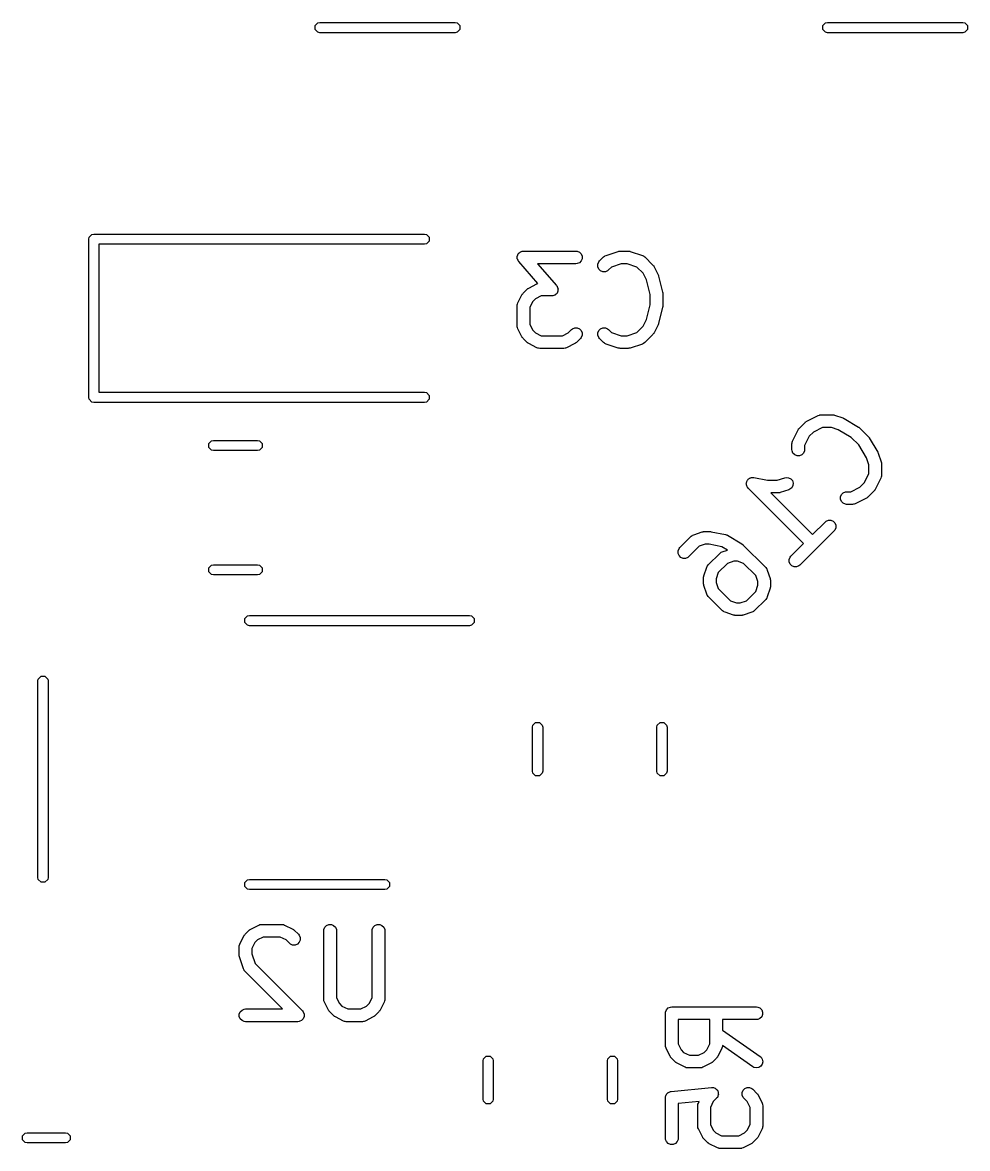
# Model space of a CAD drawing. Header units: inches. Extents: x 0.27 to 2.89, y 0.32 to 2.19.
# Drawn here: x 1.194 to 1.634, y 1.099 to 1.623 of the extents above; entities that cross this region are included whole.
import ezdxf

# ---------------------------------------------------------------- set-up
doc = ezdxf.new("R2010")
doc.units = ezdxf.units.IN
doc.header["$MEASUREMENT"] = 0
doc.layers.add('BLACK', color=250, linetype='CONTINUOUS')

msp = doc.modelspace()

# ---------------------------------------------------------------- linework, layer by layer
at = {"layer": 'BLACK', "linetype": 'CONTINUOUS'}
for p, q in [((1.3301, 1.62163), (1.33138, 1.62291)), ((1.3301, 1.61982), (1.3301, 1.62163)), ((1.33138, 1.61854), (1.3301, 1.61982)), ((1.33138, 1.62291), (1.33228, 1.62309)), ((1.33228, 1.62309), (1.39528, 1.62309)), ((1.39528, 1.62309), (1.39618, 1.62291)), ((1.39618, 1.62291), (1.39746, 1.62163)), ((1.39746, 1.61982), (1.39618, 1.61854)), ((1.39746, 1.62163), (1.39746, 1.61982)), ((1.56632, 1.62163), (1.5676, 1.62291)), ((1.56632, 1.61982), (1.56632, 1.62163)), ((1.5676, 1.61854), (1.56632, 1.61982)), ((1.5676, 1.62291), (1.5685, 1.62309)), ((1.5685, 1.62309), (1.6315, 1.62309)), ((1.6315, 1.62309), (1.6324, 1.62291)), ((1.6324, 1.62291), (1.63368, 1.62163)), ((1.63368, 1.61982), (1.6324, 1.61854)), ((1.63368, 1.62163), (1.63368, 1.61982)), ((1.33228, 1.61836), (1.33138, 1.61854)), ((1.39528, 1.61836), (1.33228, 1.61836)), ((1.39618, 1.61854), (1.39528, 1.61836)), ((1.5685, 1.61836), (1.5676, 1.61854)), ((1.6315, 1.61836), (1.5685, 1.61836)), ((1.6324, 1.61854), (1.6315, 1.61836)), ((1.22469, 1.52224), (1.22487, 1.52314)), ((1.22469, 1.44861), (1.22469, 1.52224)), ((1.22487, 1.52314), (1.22615, 1.52442)), ((1.22615, 1.52442), (1.22706, 1.5246)), ((1.22706, 1.5246), (1.38099, 1.5246)), ((1.38099, 1.5246), (1.3819, 1.52442)), ((1.3819, 1.52005), (1.38099, 1.51987)), ((1.3819, 1.52442), (1.38317, 1.52314)), ((1.38317, 1.52133), (1.3819, 1.52005)), ((1.38317, 1.52314), (1.38317, 1.52133)), ((1.38099, 1.51987), (1.22942, 1.51987)), ((1.22942, 1.51987), (1.22942, 1.45098)), ((1.42422, 1.51451), (1.42443, 1.51494)), ((1.42443, 1.51494), (1.42461, 1.51538)), ((1.42461, 1.51538), (1.42468, 1.51545)), ((1.42468, 1.51545), (1.42473, 1.51554)), ((1.42473, 1.51554), (1.42509, 1.51586)), ((1.42509, 1.51586), (1.42543, 1.51619)), ((1.42543, 1.51619), (1.42552, 1.51623)), ((1.42552, 1.51623), (1.42559, 1.5163)), ((1.42559, 1.5163), (1.42605, 1.51645)), ((1.42605, 1.51645), (1.42649, 1.51664)), ((1.42649, 1.51664), (1.42663, 1.51665)), ((1.42663, 1.51665), (1.42668, 1.51667)), ((1.42668, 1.51667), (1.42676, 1.51666)), ((1.42676, 1.51666), (1.42707, 1.51669)), ((1.42707, 1.51669), (1.45144, 1.51669)), ((1.45144, 1.51669), (1.45201, 1.51664)), ((1.45201, 1.51664), (1.45308, 1.51619)), ((1.45308, 1.51619), (1.45389, 1.51538)), ((1.45389, 1.51538), (1.45433, 1.51432)), ((1.4655, 1.51467), (1.47113, 1.51654)), ((1.47113, 1.51654), (1.47141, 1.51661)), ((1.47141, 1.51661), (1.47148, 1.51664)), ((1.47148, 1.51664), (1.47159, 1.51665)), ((1.47159, 1.51665), (1.47169, 1.51667)), ((1.47169, 1.51667), (1.47177, 1.51666)), ((1.47177, 1.51666), (1.47206, 1.51669)), ((1.47206, 1.51669), (1.47581, 1.51669)), ((1.47581, 1.51669), (1.4761, 1.51666)), ((1.4761, 1.51666), (1.47618, 1.51667)), ((1.47618, 1.51667), (1.47628, 1.51665)), ((1.47628, 1.51665), (1.47639, 1.51664)), ((1.47639, 1.51664), (1.47646, 1.51661)), ((1.47646, 1.51661), (1.47674, 1.51654)), ((1.47674, 1.51654), (1.48237, 1.51467)), ((1.42414, 1.51336), (1.42417, 1.51384)), ((1.42417, 1.51326), (1.42414, 1.51336)), ((1.42417, 1.51432), (1.42421, 1.51441)), ((1.42417, 1.51384), (1.42417, 1.51432)), ((1.42417, 1.51316), (1.42417, 1.51326)), ((1.42435, 1.51272), (1.42417, 1.51316)), ((1.42421, 1.51441), (1.42422, 1.51451)), ((1.42451, 1.51227), (1.42435, 1.51272)), ((1.42459, 1.51215), (1.42451, 1.51227)), ((1.42461, 1.5121), (1.42459, 1.51215)), ((1.42467, 1.51204), (1.42461, 1.5121)), ((1.42484, 1.51179), (1.42467, 1.51204)), ((1.43378, 1.50159), (1.42484, 1.51179)), ((1.45144, 1.51079), (1.43357, 1.51079)), ((1.43357, 1.51079), (1.44241, 1.50069)), ((1.45201, 1.51084), (1.45144, 1.51079)), ((1.45308, 1.51128), (1.45201, 1.51084)), ((1.45389, 1.5121), (1.45308, 1.51128)), ((1.45433, 1.51316), (1.45389, 1.5121)), ((1.45433, 1.51432), (1.45433, 1.51316)), ((1.46167, 1.51057), (1.46211, 1.51163)), ((1.46167, 1.50941), (1.46167, 1.51057)), ((1.46211, 1.51163), (1.46247, 1.51208)), ((1.46247, 1.51208), (1.46435, 1.51395)), ((1.46435, 1.51395), (1.4648, 1.51432)), ((1.4648, 1.51432), (1.46489, 1.51436)), ((1.46489, 1.51436), (1.46497, 1.51443)), ((1.46497, 1.51443), (1.4655, 1.51467)), ((1.47254, 1.51079), (1.46803, 1.50928)), ((1.47533, 1.51079), (1.47254, 1.51079)), ((1.47984, 1.50928), (1.47533, 1.51079)), ((1.48237, 1.51467), (1.4829, 1.51443)), ((1.4829, 1.51443), (1.48298, 1.51436)), ((1.48298, 1.51436), (1.48307, 1.51432)), ((1.48307, 1.51432), (1.48352, 1.51395)), ((1.48352, 1.51395), (1.48727, 1.5102)), ((1.48727, 1.5102), (1.48746, 1.50998)), ((1.48746, 1.50998), (1.48752, 1.50993)), ((1.48752, 1.50993), (1.48757, 1.50984)), ((1.48757, 1.50984), (1.48764, 1.50976)), ((1.48764, 1.50976), (1.48767, 1.50968)), ((1.48767, 1.50968), (1.48783, 1.50944)), ((1.46211, 1.50835), (1.46167, 1.50941)), ((1.46292, 1.50753), (1.46211, 1.50835)), ((1.46399, 1.50709), (1.46292, 1.50753)), ((1.46514, 1.50709), (1.46399, 1.50709)), ((1.4662, 1.50753), (1.46514, 1.50709)), ((1.46665, 1.5079), (1.4662, 1.50753)), ((1.46803, 1.50928), (1.46665, 1.5079)), ((1.48276, 1.50637), (1.47984, 1.50928)), ((1.48427, 1.50334), (1.48276, 1.50637)), ((1.48783, 1.50944), (1.4897, 1.50569)), ((1.4897, 1.50569), (1.48972, 1.50564)), ((1.48972, 1.50564), (1.48973, 1.50563)), ((1.48973, 1.50563), (1.48981, 1.50539)), ((1.48981, 1.50539), (1.48991, 1.50515)), ((1.48991, 1.50515), (1.48991, 1.50512)), ((1.48991, 1.50512), (1.48992, 1.50508)), ((1.48992, 1.50508), (1.4918, 1.49758)), ((1.42873, 1.49895), (1.42895, 1.49914)), ((1.42895, 1.49914), (1.42901, 1.4992)), ((1.42901, 1.4992), (1.42909, 1.49926)), ((1.42909, 1.49926), (1.42918, 1.49932)), ((1.42918, 1.49932), (1.42925, 1.49935)), ((1.42925, 1.49935), (1.4295, 1.49951)), ((1.4295, 1.49951), (1.43324, 1.50138)), ((1.43324, 1.50138), (1.43378, 1.50159)), ((1.44241, 1.50069), (1.44259, 1.50044)), ((1.44259, 1.50044), (1.44264, 1.50038)), ((1.44264, 1.50038), (1.44267, 1.50033)), ((1.44267, 1.50033), (1.44275, 1.50021)), ((1.44275, 1.50021), (1.4429, 1.49976)), ((1.4429, 1.49976), (1.44309, 1.49932)), ((1.44309, 1.49932), (1.44309, 1.49922)), ((1.44309, 1.49922), (1.44312, 1.49912)), ((1.44312, 1.49912), (1.44309, 1.49864)), ((1.48598, 1.4965), (1.48427, 1.50334)), ((1.42443, 1.49256), (1.4263, 1.49631)), ((1.4263, 1.49631), (1.42646, 1.49656)), ((1.42646, 1.49656), (1.42649, 1.49663)), ((1.42649, 1.49663), (1.42655, 1.49671)), ((1.42655, 1.49671), (1.42661, 1.4968)), ((1.42661, 1.4968), (1.42667, 1.49685)), ((1.42667, 1.49685), (1.42685, 1.49708)), ((1.42685, 1.49708), (1.42873, 1.49895)), ((1.43256, 1.49444), (1.43137, 1.49324)), ((1.43526, 1.49579), (1.43256, 1.49444)), ((1.44019, 1.49579), (1.43526, 1.49579)), ((1.44049, 1.49582), (1.44019, 1.49579)), ((1.44057, 1.49581), (1.44049, 1.49582)), ((1.44063, 1.49583), (1.44057, 1.49581)), ((1.44077, 1.49585), (1.44063, 1.49583)), ((1.44121, 1.49603), (1.44077, 1.49585)), ((1.44166, 1.49618), (1.44121, 1.49603)), ((1.44174, 1.49625), (1.44166, 1.49618)), ((1.44183, 1.49629), (1.44174, 1.49625)), ((1.44217, 1.49663), (1.44183, 1.49629)), ((1.44253, 1.49694), (1.44217, 1.49663)), ((1.44257, 1.49703), (1.44253, 1.49694)), ((1.44264, 1.4971), (1.44257, 1.49703)), ((1.44283, 1.49754), (1.44264, 1.4971)), ((1.44304, 1.49797), (1.44283, 1.49754)), ((1.44305, 1.49807), (1.44304, 1.49797)), ((1.44309, 1.49817), (1.44305, 1.49807)), ((1.44309, 1.49864), (1.44309, 1.49817)), ((1.48598, 1.49161), (1.48598, 1.4965)), ((1.4918, 1.49758), (1.49181, 1.49748)), ((1.49181, 1.49748), (1.49183, 1.49744)), ((1.49183, 1.49744), (1.49185, 1.49723)), ((1.49185, 1.49723), (1.49188, 1.49701)), ((1.49188, 1.49701), (1.49188, 1.49697)), ((1.49188, 1.49697), (1.49189, 1.49687)), ((1.49189, 1.49687), (1.49189, 1.49124)), ((1.42411, 1.49124), (1.42417, 1.49182)), ((1.42411, 1.48187), (1.42411, 1.49124)), ((1.42417, 1.49182), (1.42421, 1.49192)), ((1.42421, 1.49192), (1.42422, 1.49202)), ((1.42422, 1.49202), (1.42443, 1.49256)), ((1.43137, 1.49324), (1.43002, 1.49055)), ((1.43002, 1.49055), (1.43002, 1.48257)), ((1.48427, 1.48477), (1.48598, 1.49161)), ((1.4918, 1.49053), (1.48992, 1.48303)), ((1.49181, 1.49063), (1.4918, 1.49053)), ((1.49183, 1.49067), (1.49181, 1.49063)), ((1.49185, 1.49088), (1.49183, 1.49067)), ((1.49188, 1.4911), (1.49185, 1.49088)), ((1.49189, 1.49124), (1.49188, 1.49114)), ((1.49188, 1.49114), (1.49188, 1.4911)), ((1.48276, 1.48174), (1.48427, 1.48477)), ((1.42417, 1.48129), (1.42411, 1.48187)), ((1.42421, 1.48119), (1.42417, 1.48129)), ((1.42422, 1.48109), (1.42421, 1.48119)), ((1.42443, 1.48055), (1.42422, 1.48109)), ((1.4263, 1.4768), (1.42443, 1.48055)), ((1.43002, 1.48257), (1.43137, 1.47987)), ((1.43137, 1.47987), (1.43256, 1.47867)), ((1.43256, 1.47867), (1.43526, 1.47732)), ((1.44512, 1.47732), (1.44781, 1.47867)), ((1.44781, 1.47867), (1.44935, 1.48021)), ((1.44935, 1.48021), (1.4498, 1.48057)), ((1.4498, 1.48057), (1.45086, 1.48101)), ((1.45086, 1.48101), (1.45201, 1.48101)), ((1.45201, 1.48101), (1.45308, 1.48057)), ((1.45308, 1.48057), (1.45389, 1.47976)), ((1.45389, 1.47976), (1.45433, 1.47869)), ((1.45433, 1.47869), (1.45433, 1.47754)), ((1.46167, 1.47869), (1.46211, 1.47976)), ((1.46167, 1.47754), (1.46167, 1.47869)), ((1.46211, 1.47976), (1.46292, 1.48057)), ((1.46292, 1.48057), (1.46399, 1.48101)), ((1.46399, 1.48101), (1.46514, 1.48101)), ((1.46514, 1.48101), (1.4662, 1.48057)), ((1.4662, 1.48057), (1.46665, 1.48021)), ((1.46665, 1.48021), (1.46803, 1.47882)), ((1.46803, 1.47882), (1.47254, 1.47732)), ((1.47533, 1.47732), (1.47984, 1.47882)), ((1.47984, 1.47882), (1.48276, 1.48174)), ((1.48746, 1.47813), (1.48727, 1.47791)), ((1.48752, 1.47818), (1.48746, 1.47813)), ((1.48757, 1.47827), (1.48752, 1.47818)), ((1.48764, 1.47835), (1.48757, 1.47827)), ((1.48767, 1.47843), (1.48764, 1.47835)), ((1.48783, 1.47867), (1.48767, 1.47843)), ((1.4897, 1.48242), (1.48783, 1.47867)), ((1.48972, 1.48246), (1.4897, 1.48242)), ((1.48973, 1.48248), (1.48972, 1.48246)), ((1.48981, 1.48272), (1.48973, 1.48248)), ((1.48991, 1.48296), (1.48981, 1.48272)), ((1.48992, 1.48303), (1.48991, 1.48298)), ((1.48991, 1.48298), (1.48991, 1.48296)), ((1.42646, 1.47655), (1.4263, 1.4768)), ((1.42649, 1.47648), (1.42646, 1.47655)), ((1.42655, 1.4764), (1.42649, 1.47648)), ((1.42661, 1.47631), (1.42655, 1.4764)), ((1.42667, 1.47626), (1.42661, 1.47631)), ((1.42685, 1.47603), (1.42667, 1.47626)), ((1.42873, 1.47416), (1.42685, 1.47603)), ((1.42895, 1.47397), (1.42873, 1.47416)), ((1.42901, 1.47391), (1.42895, 1.47397)), ((1.42909, 1.47386), (1.42901, 1.47391)), ((1.42918, 1.47379), (1.42909, 1.47386)), ((1.42925, 1.47376), (1.42918, 1.47379)), ((1.4295, 1.4736), (1.42925, 1.47376)), ((1.43324, 1.47173), (1.4295, 1.4736)), ((1.43526, 1.47732), (1.44512, 1.47732)), ((1.45088, 1.4736), (1.44713, 1.47173)), ((1.45113, 1.47376), (1.45088, 1.4736)), ((1.4512, 1.47379), (1.45113, 1.47376)), ((1.45128, 1.47386), (1.4512, 1.47379)), ((1.45137, 1.47391), (1.45128, 1.47386)), ((1.45143, 1.47397), (1.45137, 1.47391)), ((1.45165, 1.47416), (1.45143, 1.47397)), ((1.45353, 1.47603), (1.45165, 1.47416)), ((1.45389, 1.47648), (1.45353, 1.47603)), ((1.45433, 1.47754), (1.45389, 1.47648)), ((1.46211, 1.47648), (1.46167, 1.47754)), ((1.46247, 1.47603), (1.46211, 1.47648)), ((1.46435, 1.47416), (1.46247, 1.47603)), ((1.4648, 1.47379), (1.46435, 1.47416)), ((1.46489, 1.47375), (1.4648, 1.47379)), ((1.46497, 1.47368), (1.46489, 1.47375)), ((1.4655, 1.47344), (1.46497, 1.47368)), ((1.47113, 1.47157), (1.4655, 1.47344)), ((1.47254, 1.47732), (1.47533, 1.47732)), ((1.48237, 1.47344), (1.47674, 1.47157)), ((1.4829, 1.47368), (1.48237, 1.47344)), ((1.48298, 1.47375), (1.4829, 1.47368)), ((1.48307, 1.47379), (1.48298, 1.47375)), ((1.48352, 1.47416), (1.48307, 1.47379)), ((1.48727, 1.47791), (1.48352, 1.47416)), ((1.43379, 1.47152), (1.43324, 1.47173)), ((1.43389, 1.47151), (1.43379, 1.47152)), ((1.43399, 1.47147), (1.43389, 1.47151)), ((1.43457, 1.47142), (1.43399, 1.47147)), ((1.44581, 1.47142), (1.43457, 1.47142)), ((1.44639, 1.47147), (1.44581, 1.47142)), ((1.44649, 1.47151), (1.44639, 1.47147)), ((1.44659, 1.47152), (1.44649, 1.47151)), ((1.44713, 1.47173), (1.44659, 1.47152)), ((1.47141, 1.4715), (1.47113, 1.47157)), ((1.47148, 1.47147), (1.47141, 1.4715)), ((1.47159, 1.47146), (1.47148, 1.47147)), ((1.47169, 1.47144), (1.47159, 1.47146)), ((1.47177, 1.47145), (1.47169, 1.47144)), ((1.47206, 1.47142), (1.47177, 1.47145)), ((1.47581, 1.47142), (1.47206, 1.47142)), ((1.4761, 1.47145), (1.47581, 1.47142)), ((1.47618, 1.47144), (1.4761, 1.47145)), ((1.47628, 1.47146), (1.47618, 1.47144)), ((1.47639, 1.47147), (1.47628, 1.47146)), ((1.47646, 1.4715), (1.47639, 1.47147)), ((1.47674, 1.47157), (1.47646, 1.4715)), ((1.22487, 1.44771), (1.22469, 1.44861)), ((1.22615, 1.44643), (1.22487, 1.44771)), ((1.22942, 1.45098), (1.38099, 1.45098)), ((1.38099, 1.45098), (1.3819, 1.4508)), ((1.3819, 1.4508), (1.38317, 1.44952)), ((1.38317, 1.44771), (1.3819, 1.44643)), ((1.38317, 1.44952), (1.38317, 1.44771)), ((1.22706, 1.44625), (1.22615, 1.44643)), ((1.38099, 1.44625), (1.22706, 1.44625)), ((1.3819, 1.44643), (1.38099, 1.44625)), ((1.55548, 1.43432), (1.55813, 1.43697)), ((1.55813, 1.43697), (1.55835, 1.43716)), ((1.55835, 1.43716), (1.55841, 1.43722)), ((1.55841, 1.43722), (1.55849, 1.43727)), ((1.55849, 1.43727), (1.55858, 1.43734)), ((1.55858, 1.43734), (1.55865, 1.43737)), ((1.55865, 1.43737), (1.5589, 1.43753)), ((1.5589, 1.43753), (1.5642, 1.44018)), ((1.5642, 1.44018), (1.56474, 1.44039)), ((1.56474, 1.44039), (1.56485, 1.44039)), ((1.56485, 1.44039), (1.56494, 1.44043)), ((1.56494, 1.44043), (1.56552, 1.44049)), ((1.56552, 1.44049), (1.57082, 1.44049)), ((1.57082, 1.44049), (1.57111, 1.44046)), ((1.57111, 1.44046), (1.57119, 1.44047)), ((1.57119, 1.44047), (1.57129, 1.44044)), ((1.57129, 1.44044), (1.5714, 1.44043)), ((1.5714, 1.44043), (1.57147, 1.4404)), ((1.57147, 1.4404), (1.57176, 1.44034)), ((1.57176, 1.44034), (1.57573, 1.43901)), ((1.57573, 1.43901), (1.57577, 1.43899)), ((1.57577, 1.43899), (1.57579, 1.43899)), ((1.57579, 1.43899), (1.57603, 1.43888)), ((1.57603, 1.43888), (1.57626, 1.43878)), ((1.57626, 1.43878), (1.57628, 1.43876)), ((1.57628, 1.43876), (1.57632, 1.43874)), ((1.57632, 1.43874), (1.58295, 1.43477)), ((1.55227, 1.42825), (1.55492, 1.43355)), ((1.55492, 1.43355), (1.55508, 1.4338)), ((1.55508, 1.4338), (1.55511, 1.43388)), ((1.55511, 1.43388), (1.55518, 1.43396)), ((1.55518, 1.43396), (1.55523, 1.43404)), ((1.55523, 1.43404), (1.55529, 1.4341)), ((1.55529, 1.4341), (1.55548, 1.43432)), ((1.56197, 1.43246), (1.55999, 1.43049)), ((1.56622, 1.43458), (1.56197, 1.43246)), ((1.57034, 1.43458), (1.56622, 1.43458)), ((1.57356, 1.43351), (1.57034, 1.43458)), ((1.5796, 1.42989), (1.57356, 1.43351)), ((1.58295, 1.43477), (1.58303, 1.43471)), ((1.58303, 1.43471), (1.58307, 1.43469)), ((1.58307, 1.43469), (1.58324, 1.43455)), ((1.58324, 1.43455), (1.58341, 1.43442)), ((1.58341, 1.43442), (1.58344, 1.43439)), ((1.58344, 1.43439), (1.58351, 1.43432)), ((1.58351, 1.43432), (1.58749, 1.43035)), ((1.28053, 1.42712), (1.28181, 1.42839)), ((1.28053, 1.42531), (1.28053, 1.42712)), ((1.28181, 1.42839), (1.28271, 1.42857)), ((1.28271, 1.42857), (1.30329, 1.42857)), ((1.30329, 1.42857), (1.30419, 1.42839)), ((1.30419, 1.42839), (1.30547, 1.42712)), ((1.30547, 1.42712), (1.30547, 1.42531)), ((1.55196, 1.42693), (1.55202, 1.42751)), ((1.55196, 1.42428), (1.55196, 1.42693)), ((1.55202, 1.42751), (1.55206, 1.42761)), ((1.55206, 1.42761), (1.55207, 1.42771)), ((1.55207, 1.42771), (1.55227, 1.42825)), ((1.55999, 1.43049), (1.55787, 1.42623)), ((1.55787, 1.42623), (1.55787, 1.42428)), ((1.58306, 1.42643), (1.5796, 1.42989)), ((1.58668, 1.42039), (1.58306, 1.42643)), ((1.58749, 1.43035), (1.58756, 1.43027)), ((1.58756, 1.43027), (1.58759, 1.43024)), ((1.58759, 1.43024), (1.58772, 1.43007)), ((1.58772, 1.43007), (1.58786, 1.4299)), ((1.58786, 1.4299), (1.58788, 1.42986)), ((1.58788, 1.42986), (1.58794, 1.42978)), ((1.58794, 1.42978), (1.59191, 1.42315)), ((1.28181, 1.42403), (1.28053, 1.42531)), ((1.28271, 1.42385), (1.28181, 1.42403)), ((1.30329, 1.42385), (1.28271, 1.42385)), ((1.30419, 1.42403), (1.30329, 1.42385)), ((1.30547, 1.42531), (1.30419, 1.42403)), ((1.55202, 1.4237), (1.55196, 1.42428)), ((1.55246, 1.42264), (1.55202, 1.4237)), ((1.55327, 1.42183), (1.55246, 1.42264)), ((1.55434, 1.42138), (1.55327, 1.42183)), ((1.55549, 1.42138), (1.55434, 1.42138)), ((1.55655, 1.42183), (1.55549, 1.42138)), ((1.55737, 1.42264), (1.55655, 1.42183)), ((1.55781, 1.4237), (1.55737, 1.42264)), ((1.55787, 1.42428), (1.55781, 1.4237)), ((1.58775, 1.41717), (1.58668, 1.42039)), ((1.59191, 1.42315), (1.59193, 1.42311)), ((1.59193, 1.42311), (1.59195, 1.42309)), ((1.59195, 1.42309), (1.59205, 1.42286)), ((1.59205, 1.42286), (1.59216, 1.42263)), ((1.59216, 1.42263), (1.59216, 1.4226)), ((1.59216, 1.4226), (1.59218, 1.42256)), ((1.59218, 1.42256), (1.59351, 1.41859)), ((1.58775, 1.41305), (1.58775, 1.41717)), ((1.59351, 1.41859), (1.59357, 1.4183)), ((1.59357, 1.4183), (1.5936, 1.41823)), ((1.5936, 1.41823), (1.59361, 1.41812)), ((1.59361, 1.41812), (1.59364, 1.41802)), ((1.59364, 1.41802), (1.59363, 1.41794)), ((1.59363, 1.41794), (1.59366, 1.41765)), ((1.59366, 1.41765), (1.59366, 1.41235)), ((1.53114, 1.40975), (1.53125, 1.41001)), ((1.53125, 1.41001), (1.53145, 1.41022)), ((1.53145, 1.41022), (1.53162, 1.41046)), ((1.53162, 1.41046), (1.53186, 1.41062)), ((1.53186, 1.41062), (1.53206, 1.41083)), ((1.53206, 1.41083), (1.53233, 1.41094)), ((1.53233, 1.41094), (1.53258, 1.4111)), ((1.53258, 1.4111), (1.53286, 1.41116)), ((1.53286, 1.41116), (1.53313, 1.41127)), ((1.53313, 1.41127), (1.53342, 1.41127)), ((1.53342, 1.41127), (1.53371, 1.41133)), ((1.53371, 1.41133), (1.53428, 1.41127)), ((1.53428, 1.41127), (1.53428, 1.41127)), ((1.53428, 1.41127), (1.53428, 1.41127)), ((1.53428, 1.41127), (1.53428, 1.41127)), ((1.53428, 1.41127), (1.54062, 1.41)), ((1.54062, 1.41), (1.54516, 1.41)), ((1.54516, 1.41), (1.54868, 1.41117)), ((1.54868, 1.41117), (1.54924, 1.4113)), ((1.54924, 1.4113), (1.55039, 1.41122)), ((1.55039, 1.41122), (1.55142, 1.41071)), ((1.55142, 1.41071), (1.55218, 1.40983)), ((1.58563, 1.4088), (1.58775, 1.41305)), ((1.59335, 1.41103), (1.5907, 1.40573)), ((1.59355, 1.41157), (1.59335, 1.41103)), ((1.59356, 1.41168), (1.59355, 1.41157)), ((1.5936, 1.41177), (1.59356, 1.41168)), ((1.59366, 1.41235), (1.5936, 1.41177)), ((1.53075, 1.40838), (1.53081, 1.40866)), ((1.53081, 1.40809), (1.53075, 1.40838)), ((1.53081, 1.40895), (1.53092, 1.40922)), ((1.53081, 1.40866), (1.53081, 1.40895)), ((1.53081, 1.4078), (1.53081, 1.40809)), ((1.53092, 1.40753), (1.53081, 1.4078)), ((1.53092, 1.40922), (1.53098, 1.40951)), ((1.53097, 1.40725), (1.53092, 1.40753)), ((1.53114, 1.407), (1.53097, 1.40725)), ((1.53098, 1.40951), (1.53114, 1.40975)), ((1.53125, 1.40673), (1.53114, 1.407)), ((1.53161, 1.40629), (1.53125, 1.40673)), ((1.53162, 1.40628), (1.53161, 1.40629)), ((1.53161, 1.40629), (1.53161, 1.40629)), ((1.53161, 1.40629), (1.53161, 1.40629)), ((1.55737, 1.38053), (1.53162, 1.40628)), ((1.55054, 1.40557), (1.54657, 1.40425)), ((1.55107, 1.40581), (1.55054, 1.40557)), ((1.55194, 1.40656), (1.55107, 1.40581)), ((1.55246, 1.40759), (1.55194, 1.40656)), ((1.55218, 1.40983), (1.55254, 1.40874)), ((1.55254, 1.40874), (1.55246, 1.40759)), ((1.57581, 1.4042), (1.57687, 1.40464)), ((1.57687, 1.40464), (1.57745, 1.4047)), ((1.57745, 1.4047), (1.5794, 1.4047)), ((1.5794, 1.4047), (1.58365, 1.40682)), ((1.58365, 1.40682), (1.58563, 1.4088)), ((1.59014, 1.40496), (1.58749, 1.40231)), ((1.59033, 1.40519), (1.59014, 1.40496)), ((1.59039, 1.40524), (1.59033, 1.40519)), ((1.59044, 1.40533), (1.59039, 1.40524)), ((1.59051, 1.40541), (1.59044, 1.40533)), ((1.59054, 1.40548), (1.59051, 1.40541)), ((1.5907, 1.40573), (1.59054, 1.40548)), ((1.54563, 1.40409), (1.54216, 1.40409)), ((1.54216, 1.40409), (1.56154, 1.38471)), ((1.54593, 1.40412), (1.54563, 1.40409)), ((1.546, 1.40412), (1.54593, 1.40412)), ((1.54611, 1.40414), (1.546, 1.40412)), ((1.54621, 1.40415), (1.54611, 1.40414)), ((1.54628, 1.40418), (1.54621, 1.40415)), ((1.54657, 1.40425), (1.54628, 1.40418)), ((1.57455, 1.40232), (1.57499, 1.40338)), ((1.57455, 1.40117), (1.57455, 1.40232)), ((1.57499, 1.4001), (1.57455, 1.40117)), ((1.57499, 1.40338), (1.57581, 1.4042)), ((1.57581, 1.39929), (1.57499, 1.4001)), ((1.58672, 1.40175), (1.58142, 1.3991)), ((1.58697, 1.40191), (1.58672, 1.40175)), ((1.58704, 1.40194), (1.58697, 1.40191)), ((1.58713, 1.40201), (1.58704, 1.40194)), ((1.58721, 1.40206), (1.58713, 1.40201)), ((1.58727, 1.40212), (1.58721, 1.40206)), ((1.58749, 1.40231), (1.58727, 1.40212)), ((1.57687, 1.39885), (1.57581, 1.39929)), ((1.57745, 1.39879), (1.57687, 1.39885)), ((1.5801, 1.39879), (1.57745, 1.39879)), ((1.58068, 1.39885), (1.5801, 1.39879)), ((1.58078, 1.39889), (1.58068, 1.39885)), ((1.58088, 1.3989), (1.58078, 1.39889)), ((1.58142, 1.3991), (1.58088, 1.3989)), ((1.56154, 1.38471), (1.56741, 1.39058)), ((1.56741, 1.39058), (1.56786, 1.39094)), ((1.56786, 1.39094), (1.56892, 1.39138)), ((1.56892, 1.39138), (1.57007, 1.39138)), ((1.57007, 1.39138), (1.57114, 1.39094)), ((1.57114, 1.39094), (1.57195, 1.39013)), ((1.57195, 1.39013), (1.57239, 1.38906)), ((1.57239, 1.38906), (1.57239, 1.38791)), ((1.4998, 1.37864), (1.5051, 1.38395)), ((1.5051, 1.38395), (1.50555, 1.38431)), ((1.50555, 1.38431), (1.50565, 1.38436)), ((1.50565, 1.38436), (1.50573, 1.38442)), ((1.50573, 1.38442), (1.50626, 1.38466)), ((1.50626, 1.38466), (1.51023, 1.38599)), ((1.51023, 1.38599), (1.51052, 1.38605)), ((1.51052, 1.38605), (1.51059, 1.38608)), ((1.51059, 1.38608), (1.5107, 1.38609)), ((1.5107, 1.38609), (1.5108, 1.38611)), ((1.5108, 1.38611), (1.51088, 1.38611)), ((1.51088, 1.38611), (1.51117, 1.38614)), ((1.51117, 1.38614), (1.51382, 1.38614)), ((1.51382, 1.38614), (1.51382, 1.38614)), ((1.51382, 1.38614), (1.51411, 1.38611)), ((1.51382, 1.38614), (1.51382, 1.38614)), ((1.51411, 1.38611), (1.51439, 1.38608)), ((1.51439, 1.38608), (1.5144, 1.38608)), ((1.5144, 1.38608), (1.5144, 1.38608)), ((1.5144, 1.38608), (1.52103, 1.38475)), ((1.52103, 1.38475), (1.52137, 1.38465)), ((1.52137, 1.38465), (1.52144, 1.38464)), ((1.52144, 1.38464), (1.52151, 1.38461)), ((1.52151, 1.38461), (1.52158, 1.38459)), ((1.52158, 1.38459), (1.52164, 1.38455)), ((1.52164, 1.38455), (1.52197, 1.38439)), ((1.52197, 1.38439), (1.52859, 1.38041)), ((1.57158, 1.3864), (1.55568, 1.37049)), ((1.57195, 1.38685), (1.57158, 1.3864)), ((1.57239, 1.38791), (1.57195, 1.38685)), ((1.49943, 1.3782), (1.4998, 1.37864)), ((1.50879, 1.37928), (1.50398, 1.37447)), ((1.51165, 1.38023), (1.50879, 1.37928)), ((1.51353, 1.38023), (1.51165, 1.38023)), ((1.51937, 1.37906), (1.51353, 1.38023)), ((1.52194, 1.37752), (1.51937, 1.37906)), ((1.52859, 1.38041), (1.52868, 1.38035)), ((1.52868, 1.38035), (1.52872, 1.38034)), ((1.52872, 1.38034), (1.52888, 1.3802)), ((1.52888, 1.3802), (1.52906, 1.38007)), ((1.52906, 1.38007), (1.52908, 1.38003)), ((1.52908, 1.38003), (1.52916, 1.37997)), ((1.52916, 1.37997), (1.53977, 1.36937)), ((1.5515, 1.37467), (1.55737, 1.38053)), ((1.49899, 1.37713), (1.49943, 1.3782)), ((1.49899, 1.37598), (1.49899, 1.37713)), ((1.49943, 1.37492), (1.49899, 1.37598)), ((1.50025, 1.3741), (1.49943, 1.37492)), ((1.50131, 1.37366), (1.50025, 1.3741)), ((1.50246, 1.37366), (1.50131, 1.37366)), ((1.50353, 1.3741), (1.50246, 1.37366)), ((1.50398, 1.37447), (1.50353, 1.3741)), ((1.51306, 1.37069), (1.51836, 1.37599)), ((1.51836, 1.37599), (1.51881, 1.37636)), ((1.51881, 1.37636), (1.5189, 1.3764)), ((1.5189, 1.3764), (1.51898, 1.37647)), ((1.51898, 1.37647), (1.51951, 1.37671)), ((1.51951, 1.37671), (1.52194, 1.37752)), ((1.55069, 1.37316), (1.55113, 1.37422)), ((1.55113, 1.37422), (1.5515, 1.37467)), ((1.28053, 1.36924), (1.28181, 1.37052)), ((1.28053, 1.36743), (1.28053, 1.36924)), ((1.28181, 1.37052), (1.28271, 1.3707)), ((1.28271, 1.3707), (1.30329, 1.3707)), ((1.30329, 1.3707), (1.30419, 1.37052)), ((1.30419, 1.37052), (1.30547, 1.36924)), ((1.30547, 1.36924), (1.30547, 1.36743)), ((1.51102, 1.36556), (1.51234, 1.36954)), ((1.51234, 1.36954), (1.51258, 1.37007)), ((1.51258, 1.37007), (1.51265, 1.37015)), ((1.51265, 1.37015), (1.51269, 1.37024)), ((1.51269, 1.37024), (1.51306, 1.37069)), ((1.52204, 1.37132), (1.51772, 1.36701)), ((1.5249, 1.37228), (1.52204, 1.37132)), ((1.5266, 1.37228), (1.5249, 1.37228)), ((1.52946, 1.37132), (1.5266, 1.37228)), ((1.5351, 1.36568), (1.52946, 1.37132)), ((1.53977, 1.36937), (1.54014, 1.36892)), ((1.54014, 1.36892), (1.54018, 1.36882)), ((1.54018, 1.36882), (1.54025, 1.36874)), ((1.54025, 1.36874), (1.54048, 1.36821)), ((1.54048, 1.36821), (1.54181, 1.36423)), ((1.55069, 1.372), (1.55069, 1.37316)), ((1.55113, 1.37094), (1.55069, 1.372)), ((1.55195, 1.37012), (1.55113, 1.37094)), ((1.55301, 1.36968), (1.55195, 1.37012)), ((1.55416, 1.36968), (1.55301, 1.36968)), ((1.55523, 1.37012), (1.55416, 1.36968)), ((1.55568, 1.37049), (1.55523, 1.37012)), ((1.28181, 1.36616), (1.28053, 1.36743)), ((1.28271, 1.36598), (1.28181, 1.36616)), ((1.30329, 1.36598), (1.28271, 1.36598)), ((1.30419, 1.36616), (1.30329, 1.36598)), ((1.30547, 1.36743), (1.30419, 1.36616)), ((1.51087, 1.36463), (1.51089, 1.36492)), ((1.51087, 1.36197), (1.51087, 1.36463)), ((1.51089, 1.365), (1.51091, 1.3651)), ((1.51089, 1.36492), (1.51089, 1.365)), ((1.51091, 1.3651), (1.51092, 1.3652)), ((1.51092, 1.3652), (1.51095, 1.36527)), ((1.51095, 1.36527), (1.51102, 1.36556)), ((1.51772, 1.36701), (1.51677, 1.36415)), ((1.51677, 1.36415), (1.51677, 1.36245)), ((1.53605, 1.36282), (1.5351, 1.36568)), ((1.53605, 1.36113), (1.53605, 1.36282)), ((1.54181, 1.36423), (1.54187, 1.36395)), ((1.54187, 1.36395), (1.5419, 1.36388)), ((1.5419, 1.36388), (1.54191, 1.36377)), ((1.54191, 1.36377), (1.54194, 1.36367)), ((1.54194, 1.36367), (1.54193, 1.36359)), ((1.54193, 1.36359), (1.54196, 1.3633)), ((1.54196, 1.3633), (1.54196, 1.36065)), ((1.51089, 1.36168), (1.51087, 1.36197)), ((1.51089, 1.36161), (1.51089, 1.36168)), ((1.51091, 1.3615), (1.51089, 1.36161)), ((1.51092, 1.3614), (1.51091, 1.3615)), ((1.51095, 1.36133), (1.51092, 1.3614)), ((1.51102, 1.36104), (1.51095, 1.36133)), ((1.51234, 1.35706), (1.51102, 1.36104)), ((1.51677, 1.36245), (1.51772, 1.35959)), ((1.51772, 1.35959), (1.52337, 1.35395)), ((1.53078, 1.35395), (1.5351, 1.35827)), ((1.5351, 1.35827), (1.53605, 1.36113)), ((1.54181, 1.35972), (1.54048, 1.35574)), ((1.54187, 1.36), (1.54181, 1.35972)), ((1.5419, 1.36007), (1.54187, 1.36)), ((1.54191, 1.36018), (1.5419, 1.36007)), ((1.54194, 1.36028), (1.54191, 1.36018)), ((1.54196, 1.36065), (1.54193, 1.36036)), ((1.54193, 1.36036), (1.54194, 1.36028)), ((1.51258, 1.35654), (1.51234, 1.35706)), ((1.51265, 1.35646), (1.51258, 1.35654)), ((1.51269, 1.35636), (1.51265, 1.35646)), ((1.51306, 1.35591), (1.51269, 1.35636)), ((1.51968, 1.34928), (1.51306, 1.35591)), ((1.52337, 1.35395), (1.52623, 1.353)), ((1.52623, 1.353), (1.52792, 1.353)), ((1.52792, 1.353), (1.53078, 1.35395)), ((1.53977, 1.35458), (1.53447, 1.34928)), ((1.54014, 1.35503), (1.53977, 1.35458)), ((1.54018, 1.35513), (1.54014, 1.35503)), ((1.54025, 1.35521), (1.54018, 1.35513)), ((1.54048, 1.35574), (1.54025, 1.35521)), ((1.2986, 1.34688), (1.2995, 1.34706)), ((1.2995, 1.34706), (1.331, 1.34706)), ((1.331, 1.34706), (1.40187, 1.34706)), ((1.40187, 1.34706), (1.40277, 1.34688)), ((1.52013, 1.34891), (1.51968, 1.34928)), ((1.52023, 1.34887), (1.52013, 1.34891)), ((1.52031, 1.3488), (1.52023, 1.34887)), ((1.52084, 1.34857), (1.52031, 1.3488)), ((1.52482, 1.34724), (1.52084, 1.34857)), ((1.5251, 1.34718), (1.52482, 1.34724)), ((1.52517, 1.34715), (1.5251, 1.34718)), ((1.52528, 1.34714), (1.52517, 1.34715)), ((1.52538, 1.34711), (1.52528, 1.34714)), ((1.52546, 1.34712), (1.52538, 1.34711)), ((1.52575, 1.34709), (1.52546, 1.34712)), ((1.5284, 1.34709), (1.52575, 1.34709)), ((1.52869, 1.34712), (1.5284, 1.34709)), ((1.52877, 1.34711), (1.52869, 1.34712)), ((1.52887, 1.34714), (1.52877, 1.34711)), ((1.52898, 1.34715), (1.52887, 1.34714)), ((1.52905, 1.34718), (1.52898, 1.34715)), ((1.52933, 1.34724), (1.52905, 1.34718)), ((1.53331, 1.34857), (1.52933, 1.34724)), ((1.53384, 1.3488), (1.53331, 1.34857)), ((1.53392, 1.34887), (1.53384, 1.3488)), ((1.53402, 1.34891), (1.53392, 1.34887)), ((1.53447, 1.34928), (1.53402, 1.34891)), ((1.29732, 1.3456), (1.2986, 1.34688)), ((1.29732, 1.34379), (1.29732, 1.3456)), ((1.2986, 1.34251), (1.29732, 1.34379)), ((1.2995, 1.34233), (1.2986, 1.34251)), ((1.331, 1.34233), (1.2995, 1.34233)), ((1.40187, 1.34233), (1.331, 1.34233)), ((1.40277, 1.34251), (1.40187, 1.34233)), ((1.40277, 1.34688), (1.40405, 1.3456)), ((1.40405, 1.34379), (1.40277, 1.34251)), ((1.40405, 1.3456), (1.40405, 1.34379)), ((1.20106, 1.31659), (1.20123, 1.31749)), ((1.20106, 1.291), (1.20106, 1.31659)), ((1.20123, 1.31749), (1.20251, 1.31877)), ((1.20251, 1.31877), (1.20432, 1.31877)), ((1.20432, 1.31877), (1.2056, 1.31749)), ((1.2056, 1.31749), (1.20578, 1.31659)), ((1.20578, 1.31659), (1.20578, 1.291)), ((1.43124, 1.29514), (1.43142, 1.29605)), ((1.43124, 1.27457), (1.43124, 1.29514)), ((1.43142, 1.29605), (1.4327, 1.29733)), ((1.4327, 1.29733), (1.43451, 1.29733)), ((1.43451, 1.29733), (1.43579, 1.29605)), ((1.43579, 1.29605), (1.43597, 1.29514)), ((1.43597, 1.29514), (1.43597, 1.27457)), ((1.48912, 1.29514), (1.4893, 1.29605)), ((1.48912, 1.27457), (1.48912, 1.29514)), ((1.4893, 1.29605), (1.49058, 1.29733)), ((1.49058, 1.29733), (1.49238, 1.29733)), ((1.49238, 1.29733), (1.49366, 1.29605)), ((1.49366, 1.29605), (1.49384, 1.29514)), ((1.49384, 1.29514), (1.49384, 1.27457)), ((1.20106, 1.22506), (1.20106, 1.291)), ((1.20578, 1.291), (1.20578, 1.22506)), ((1.43142, 1.27367), (1.43124, 1.27457)), ((1.4327, 1.27239), (1.43142, 1.27367)), ((1.43579, 1.27367), (1.43451, 1.27239)), ((1.43597, 1.27457), (1.43579, 1.27367)), ((1.4893, 1.27367), (1.48912, 1.27457)), ((1.49058, 1.27239), (1.4893, 1.27367)), ((1.49366, 1.27367), (1.49238, 1.27239)), ((1.49384, 1.27457), (1.49366, 1.27367)), ((1.43451, 1.27239), (1.4327, 1.27239)), ((1.49238, 1.27239), (1.49058, 1.27239)), ((1.20123, 1.22415), (1.20106, 1.22506)), ((1.20251, 1.22287), (1.20123, 1.22415)), ((1.20432, 1.22287), (1.20251, 1.22287)), ((1.2056, 1.22415), (1.20432, 1.22287)), ((1.20578, 1.22506), (1.2056, 1.22415)), ((1.29732, 1.22276), (1.2986, 1.22404)), ((1.29732, 1.22095), (1.29732, 1.22276)), ((1.2986, 1.22404), (1.2995, 1.22422)), ((1.2995, 1.22422), (1.331, 1.22422)), ((1.331, 1.22422), (1.3625, 1.22422)), ((1.3625, 1.22422), (1.3634, 1.22404)), ((1.3634, 1.22404), (1.36468, 1.22276)), ((1.36468, 1.22276), (1.36468, 1.22095)), ((1.2986, 1.21968), (1.29732, 1.22095)), ((1.2995, 1.2195), (1.2986, 1.21968)), ((1.331, 1.2195), (1.2995, 1.2195)), ((1.3625, 1.2195), (1.331, 1.2195)), ((1.3634, 1.21968), (1.3625, 1.2195)), ((1.36468, 1.22095), (1.3634, 1.21968)), ((1.29746, 1.19866), (1.29933, 1.20054)), ((1.29933, 1.20054), (1.29956, 1.20072)), ((1.29956, 1.20072), (1.29961, 1.20078)), ((1.29961, 1.20078), (1.2997, 1.20084)), ((1.2997, 1.20084), (1.29978, 1.2009)), ((1.29978, 1.2009), (1.29985, 1.20093)), ((1.29985, 1.20093), (1.3001, 1.20109)), ((1.3001, 1.20109), (1.30385, 1.20296)), ((1.30385, 1.20296), (1.30439, 1.20317)), ((1.30439, 1.20317), (1.3045, 1.20318)), ((1.3045, 1.20318), (1.3046, 1.20322)), ((1.3046, 1.20322), (1.30517, 1.20327)), ((1.30517, 1.20327), (1.31455, 1.20327)), ((1.31455, 1.20327), (1.31512, 1.20322)), ((1.31512, 1.20322), (1.31522, 1.20318)), ((1.31522, 1.20318), (1.31533, 1.20317)), ((1.31533, 1.20317), (1.31587, 1.20296)), ((1.31587, 1.20296), (1.31962, 1.20109)), ((1.31962, 1.20109), (1.31986, 1.20093)), ((1.31986, 1.20093), (1.31994, 1.2009)), ((1.31994, 1.2009), (1.32002, 1.20084)), ((1.32002, 1.20084), (1.32011, 1.20078)), ((1.32011, 1.20078), (1.32016, 1.20072)), ((1.32016, 1.20072), (1.32038, 1.20054)), ((1.32038, 1.20054), (1.32226, 1.19866)), ((1.33409, 1.20032), (1.33415, 1.2009)), ((1.33409, 1.16845), (1.33409, 1.20032)), ((1.33415, 1.2009), (1.33459, 1.20196)), ((1.33459, 1.20196), (1.3354, 1.20278)), ((1.3354, 1.20278), (1.33647, 1.20322)), ((1.33647, 1.20322), (1.33762, 1.20322)), ((1.33762, 1.20322), (1.33868, 1.20278)), ((1.33868, 1.20278), (1.3395, 1.20196)), ((1.3395, 1.20196), (1.33994, 1.2009)), ((1.33994, 1.2009), (1.34, 1.20032)), ((1.34, 1.20032), (1.34, 1.16915)), ((1.35659, 1.20032), (1.35664, 1.2009)), ((1.35659, 1.16915), (1.35659, 1.20032)), ((1.35664, 1.2009), (1.35708, 1.20196)), ((1.35708, 1.20196), (1.3579, 1.20278)), ((1.3579, 1.20278), (1.35896, 1.20322)), ((1.35896, 1.20322), (1.36012, 1.20322)), ((1.36012, 1.20322), (1.36118, 1.20278)), ((1.36118, 1.20278), (1.36199, 1.20196)), ((1.36199, 1.20196), (1.36244, 1.2009)), ((1.36244, 1.2009), (1.36249, 1.20032)), ((1.36249, 1.20032), (1.36249, 1.16845)), ((1.29503, 1.19414), (1.29691, 1.19789)), ((1.29691, 1.19789), (1.29706, 1.19814)), ((1.29706, 1.19814), (1.29709, 1.19821)), ((1.29709, 1.19821), (1.29716, 1.19829)), ((1.29716, 1.19829), (1.29721, 1.19838)), ((1.29721, 1.19838), (1.29727, 1.19843)), ((1.29727, 1.19843), (1.29746, 1.19866)), ((1.30317, 1.19602), (1.30197, 1.19482)), ((1.30587, 1.19737), (1.30317, 1.19602)), ((1.31385, 1.19737), (1.30587, 1.19737)), ((1.31655, 1.19602), (1.31385, 1.19737)), ((1.31808, 1.19448), (1.31655, 1.19602)), ((1.32226, 1.19866), (1.32262, 1.19821)), ((1.32262, 1.19821), (1.32307, 1.19715)), ((1.32307, 1.196), (1.32262, 1.19493)), ((1.32307, 1.19715), (1.32307, 1.196)), ((1.29472, 1.19282), (1.29478, 1.1934)), ((1.29472, 1.18907), (1.29472, 1.19282)), ((1.29478, 1.1934), (1.29482, 1.1935)), ((1.29482, 1.1936), (1.29503, 1.19414)), ((1.29482, 1.1935), (1.29482, 1.1936)), ((1.30197, 1.19482), (1.30063, 1.19213)), ((1.30063, 1.19213), (1.30063, 1.18955)), ((1.31853, 1.19412), (1.31808, 1.19448)), ((1.31959, 1.19368), (1.31853, 1.19412)), ((1.32075, 1.19368), (1.31959, 1.19368)), ((1.32181, 1.19412), (1.32075, 1.19368)), ((1.32262, 1.19493), (1.32181, 1.19412)), ((1.29475, 1.18878), (1.29472, 1.18907)), ((1.29474, 1.1887), (1.29475, 1.18878)), ((1.29477, 1.1886), (1.29474, 1.1887)), ((1.29478, 1.1885), (1.29477, 1.1886)), ((1.29481, 1.18843), (1.29478, 1.1885)), ((1.29487, 1.18814), (1.29481, 1.18843)), ((1.29675, 1.18252), (1.29487, 1.18814)), ((1.30063, 1.18955), (1.30213, 1.18504)), ((1.30213, 1.18504), (1.32413, 1.16304)), ((1.29698, 1.18199), (1.29675, 1.18252)), ((1.29705, 1.18191), (1.29698, 1.18199)), ((1.29709, 1.18181), (1.29705, 1.18191)), ((1.29746, 1.18136), (1.29709, 1.18181)), ((1.31492, 1.1639), (1.29746, 1.18136)), ((1.34, 1.16915), (1.34134, 1.16645)), ((1.35524, 1.16645), (1.35659, 1.16915)), ((1.29603, 1.16341), (1.2971, 1.16385)), ((1.2971, 1.16385), (1.29767, 1.1639)), ((1.29767, 1.1639), (1.31492, 1.1639)), ((1.33415, 1.16788), (1.33409, 1.16845)), ((1.33419, 1.16778), (1.33415, 1.16788)), ((1.33419, 1.16767), (1.33419, 1.16778)), ((1.3344, 1.16713), (1.33419, 1.16767)), ((1.33628, 1.16338), (1.3344, 1.16713)), ((1.34134, 1.16645), (1.34254, 1.16525)), ((1.34254, 1.16525), (1.34524, 1.1639)), ((1.34524, 1.1639), (1.35134, 1.1639)), ((1.35134, 1.1639), (1.35404, 1.16525)), ((1.35404, 1.16525), (1.35524, 1.16645)), ((1.36218, 1.16713), (1.36031, 1.16338)), ((1.36239, 1.16767), (1.36218, 1.16713)), ((1.36244, 1.16788), (1.36239, 1.16778)), ((1.36239, 1.16778), (1.36239, 1.16767)), ((1.36249, 1.16845), (1.36244, 1.16788)), ((1.49318, 1.16249), (1.49362, 1.16356)), ((1.49362, 1.16356), (1.49444, 1.16437)), ((1.49444, 1.16437), (1.4955, 1.16481)), ((1.4955, 1.16481), (1.49608, 1.16487)), ((1.49608, 1.16487), (1.53545, 1.16487)), ((1.53545, 1.16487), (1.53603, 1.16481)), ((1.53603, 1.16481), (1.53709, 1.16437)), ((1.53709, 1.16437), (1.5379, 1.16356)), ((1.5379, 1.16356), (1.53835, 1.16249)), ((1.29478, 1.16153), (1.29522, 1.16259)), ((1.29478, 1.16038), (1.29478, 1.16153)), ((1.29522, 1.15931), (1.29478, 1.16038)), ((1.29522, 1.16259), (1.29603, 1.16341)), ((1.29603, 1.1585), (1.29522, 1.15931)), ((1.2971, 1.15806), (1.29603, 1.1585)), ((1.32368, 1.1585), (1.32293, 1.15819)), ((1.3245, 1.15931), (1.32368, 1.1585)), ((1.32413, 1.16304), (1.3245, 1.16259)), ((1.3245, 1.16259), (1.32494, 1.16153)), ((1.32494, 1.16038), (1.3245, 1.15931)), ((1.32494, 1.16153), (1.32494, 1.16038)), ((1.33643, 1.16313), (1.33628, 1.16338)), ((1.33646, 1.16306), (1.33643, 1.16313)), ((1.33653, 1.16298), (1.33646, 1.16306)), ((1.33658, 1.16289), (1.33653, 1.16298)), ((1.33664, 1.16284), (1.33658, 1.16289)), ((1.33683, 1.16261), (1.33664, 1.16284)), ((1.3387, 1.16074), (1.33683, 1.16261)), ((1.33893, 1.16055), (1.3387, 1.16074)), ((1.33898, 1.16049), (1.33893, 1.16055)), ((1.33907, 1.16044), (1.33898, 1.16049)), ((1.33915, 1.16037), (1.33907, 1.16044)), ((1.33922, 1.16034), (1.33915, 1.16037)), ((1.33947, 1.16019), (1.33922, 1.16034)), ((1.34322, 1.15831), (1.33947, 1.16019)), ((1.34376, 1.1581), (1.34322, 1.15831)), ((1.35336, 1.15831), (1.35282, 1.1581)), ((1.35711, 1.16019), (1.35336, 1.15831)), ((1.35736, 1.16034), (1.35711, 1.16019)), ((1.35743, 1.16037), (1.35736, 1.16034)), ((1.35751, 1.16044), (1.35743, 1.16037)), ((1.3576, 1.16049), (1.35751, 1.16044)), ((1.35765, 1.16055), (1.3576, 1.16049)), ((1.35788, 1.16074), (1.35765, 1.16055)), ((1.35975, 1.16261), (1.35788, 1.16074)), ((1.35994, 1.16284), (1.35975, 1.16261)), ((1.36, 1.16289), (1.35994, 1.16284)), ((1.36005, 1.16298), (1.36, 1.16289)), ((1.36012, 1.16306), (1.36005, 1.16298)), ((1.36015, 1.16313), (1.36012, 1.16306)), ((1.36031, 1.16338), (1.36015, 1.16313)), ((1.49313, 1.16192), (1.49318, 1.16249)), ((1.49313, 1.14692), (1.49313, 1.16192)), ((1.51375, 1.15896), (1.49903, 1.15896)), ((1.49903, 1.15896), (1.49903, 1.14762)), ((1.51375, 1.14762), (1.51375, 1.15896)), ((1.53545, 1.15896), (1.51965, 1.15896)), ((1.51965, 1.15896), (1.51965, 1.15408)), ((1.53603, 1.15902), (1.53545, 1.15896)), ((1.53709, 1.15946), (1.53603, 1.15902)), ((1.5379, 1.16028), (1.53709, 1.15946)), ((1.53835, 1.16134), (1.5379, 1.16028)), ((1.53835, 1.16249), (1.53835, 1.16134)), ((1.29767, 1.158), (1.2971, 1.15806)), ((1.32204, 1.158), (1.29767, 1.158)), ((1.32262, 1.15806), (1.32204, 1.158)), ((1.32293, 1.15819), (1.32262, 1.15806)), ((1.34387, 1.1581), (1.34376, 1.1581)), ((1.34397, 1.15806), (1.34387, 1.1581)), ((1.34454, 1.158), (1.34397, 1.15806)), ((1.35204, 1.158), (1.34454, 1.158)), ((1.35262, 1.15806), (1.35204, 1.158)), ((1.35271, 1.1581), (1.35262, 1.15806)), ((1.35282, 1.1581), (1.35271, 1.1581)), ((1.51965, 1.15408), (1.53714, 1.14184)), ((1.49318, 1.14634), (1.49313, 1.14692)), ((1.49322, 1.14624), (1.49318, 1.14634)), ((1.49323, 1.14614), (1.49322, 1.14624)), ((1.49344, 1.1456), (1.49323, 1.14614)), ((1.49531, 1.14185), (1.49344, 1.1456)), ((1.49903, 1.14762), (1.50038, 1.14492)), ((1.50038, 1.14492), (1.50158, 1.14372)), ((1.50158, 1.14372), (1.50428, 1.14237)), ((1.50851, 1.14237), (1.5112, 1.14372)), ((1.5112, 1.14372), (1.5124, 1.14492)), ((1.5124, 1.14492), (1.51375, 1.14762)), ((1.51934, 1.1456), (1.51747, 1.14185)), ((1.51955, 1.14614), (1.51934, 1.1456)), ((1.51956, 1.14624), (1.51955, 1.14614)), ((1.5196, 1.14634), (1.51956, 1.14624)), ((1.51965, 1.14688), (1.5196, 1.14634)), ((1.53376, 1.137), (1.51965, 1.14688)), ((1.40824, 1.1398), (1.40842, 1.1407)), ((1.40824, 1.12192), (1.40824, 1.1398)), ((1.40842, 1.1407), (1.4097, 1.14198)), ((1.4097, 1.14198), (1.41151, 1.14198)), ((1.41151, 1.14198), (1.41279, 1.1407)), ((1.41279, 1.1407), (1.41297, 1.1398)), ((1.41297, 1.1398), (1.41297, 1.12192)), ((1.46612, 1.1398), (1.4663, 1.1407)), ((1.46612, 1.12192), (1.46612, 1.1398)), ((1.4663, 1.1407), (1.46758, 1.14198)), ((1.46758, 1.14198), (1.46938, 1.14198)), ((1.46938, 1.14198), (1.47066, 1.1407)), ((1.47066, 1.1407), (1.47084, 1.1398)), ((1.47084, 1.1398), (1.47084, 1.12192)), ((1.49547, 1.1416), (1.49531, 1.14185)), ((1.4955, 1.14153), (1.49547, 1.1416)), ((1.49557, 1.14145), (1.4955, 1.14153)), ((1.49562, 1.14136), (1.49557, 1.14145)), ((1.49568, 1.14131), (1.49562, 1.14136)), ((1.49587, 1.14108), (1.49568, 1.14131)), ((1.49774, 1.13921), (1.49587, 1.14108)), ((1.49797, 1.13902), (1.49774, 1.13921)), ((1.49802, 1.13896), (1.49797, 1.13902)), ((1.49811, 1.13891), (1.49802, 1.13896)), ((1.49819, 1.13884), (1.49811, 1.13891)), ((1.49826, 1.13881), (1.49819, 1.13884)), ((1.49851, 1.13865), (1.49826, 1.13881)), ((1.50226, 1.13678), (1.49851, 1.13865)), ((1.50428, 1.14237), (1.50851, 1.14237)), ((1.51427, 1.13865), (1.51052, 1.13678)), ((1.51452, 1.13881), (1.51427, 1.13865)), ((1.51459, 1.13884), (1.51452, 1.13881)), ((1.51467, 1.13891), (1.51459, 1.13884)), ((1.51476, 1.13896), (1.51467, 1.13891)), ((1.51481, 1.13902), (1.51476, 1.13896)), ((1.51504, 1.13921), (1.51481, 1.13902)), ((1.51692, 1.14108), (1.51504, 1.13921)), ((1.5171, 1.14131), (1.51692, 1.14108)), ((1.51716, 1.14136), (1.5171, 1.14131)), ((1.51722, 1.14145), (1.51716, 1.14136)), ((1.51728, 1.14153), (1.51722, 1.14145)), ((1.51731, 1.1416), (1.51728, 1.14153)), ((1.51747, 1.14185), (1.51731, 1.1416)), ((1.53714, 1.14184), (1.53758, 1.14146)), ((1.53815, 1.13823), (1.53749, 1.13729)), ((1.53758, 1.14146), (1.5382, 1.14049)), ((1.5384, 1.13936), (1.53815, 1.13823)), ((1.5382, 1.14049), (1.5384, 1.13936)), ((1.5028, 1.13657), (1.50226, 1.13678)), ((1.5029, 1.13656), (1.5028, 1.13657)), ((1.503, 1.13652), (1.5029, 1.13656)), ((1.50358, 1.13647), (1.503, 1.13652)), ((1.5092, 1.13647), (1.50358, 1.13647)), ((1.50978, 1.13652), (1.5092, 1.13647)), ((1.50988, 1.13656), (1.50978, 1.13652)), ((1.50998, 1.13657), (1.50988, 1.13656)), ((1.51052, 1.13678), (1.50998, 1.13657)), ((1.53426, 1.13672), (1.53376, 1.137)), ((1.53539, 1.13647), (1.53426, 1.13672)), ((1.53652, 1.13667), (1.53539, 1.13647)), ((1.53749, 1.13729), (1.53652, 1.13667)), ((1.49579, 1.12549), (1.51453, 1.12736)), ((1.51453, 1.12736), (1.51511, 1.12736)), ((1.51511, 1.12736), (1.51525, 1.12732)), ((1.51525, 1.12732), (1.5154, 1.12732)), ((1.5154, 1.12732), (1.5158, 1.12715)), ((1.5158, 1.12715), (1.51622, 1.12703)), ((1.51622, 1.12703), (1.51633, 1.12693)), ((1.51633, 1.12693), (1.51647, 1.12688)), ((1.51647, 1.12688), (1.51677, 1.12657)), ((1.52924, 1.12606), (1.53006, 1.12688)), ((1.53006, 1.12688), (1.53112, 1.12732)), ((1.53112, 1.12732), (1.53228, 1.12732)), ((1.53228, 1.12732), (1.53334, 1.12688)), ((1.53334, 1.12688), (1.53379, 1.12651)), ((1.40842, 1.12101), (1.40824, 1.12192)), ((1.41297, 1.12192), (1.41279, 1.12101)), ((1.4663, 1.12101), (1.46612, 1.12192)), ((1.47084, 1.12192), (1.47066, 1.12101)), ((1.49313, 1.12255), (1.49315, 1.12276)), ((1.49313, 1.1038), (1.49313, 1.12255)), ((1.49314, 1.12283), (1.49316, 1.1229)), ((1.49315, 1.12276), (1.49314, 1.12283)), ((1.49316, 1.1229), (1.49318, 1.12312)), ((1.49318, 1.12312), (1.49335, 1.12352)), ((1.49335, 1.12352), (1.49347, 1.12394)), ((1.49347, 1.12394), (1.49357, 1.12405)), ((1.49357, 1.12405), (1.49362, 1.12419)), ((1.49362, 1.12419), (1.49393, 1.12449)), ((1.49393, 1.12449), (1.4942, 1.12483)), ((1.4942, 1.12483), (1.49433, 1.1249)), ((1.49433, 1.1249), (1.49444, 1.125)), ((1.49444, 1.125), (1.49484, 1.12517)), ((1.49484, 1.12517), (1.49522, 1.12537)), ((1.49522, 1.12537), (1.49544, 1.12542)), ((1.49544, 1.12542), (1.4955, 1.12544)), ((1.4955, 1.12544), (1.49558, 1.12544)), ((1.49558, 1.12544), (1.49579, 1.12549)), ((1.51692, 1.12233), (1.51538, 1.1208)), ((1.51677, 1.12657), (1.51711, 1.1263)), ((1.51728, 1.12278), (1.51692, 1.12233)), ((1.51711, 1.1263), (1.51718, 1.12617)), ((1.51718, 1.12617), (1.51728, 1.12606)), ((1.51728, 1.12606), (1.51745, 1.12566)), ((1.51734, 1.12292), (1.51728, 1.12278)), ((1.51743, 1.12303), (1.51734, 1.12292)), ((1.51756, 1.12345), (1.51743, 1.12303)), ((1.51745, 1.12566), (1.51765, 1.12528)), ((1.51772, 1.12385), (1.51756, 1.12345)), ((1.51765, 1.12528), (1.51767, 1.12514)), ((1.51767, 1.12514), (1.51772, 1.125)), ((1.51772, 1.125), (1.51772, 1.12457)), ((1.51772, 1.12457), (1.51777, 1.12414)), ((1.51777, 1.12414), (1.51772, 1.12399)), ((1.51772, 1.12399), (1.51772, 1.12385)), ((1.5288, 1.125), (1.52924, 1.12606)), ((1.5288, 1.12385), (1.5288, 1.125)), ((1.52924, 1.12278), (1.5288, 1.12385)), ((1.52961, 1.12233), (1.52924, 1.12278)), ((1.53115, 1.1208), (1.52961, 1.12233)), ((1.53379, 1.12651), (1.53566, 1.12464)), ((1.53566, 1.12464), (1.53585, 1.12441)), ((1.53585, 1.12441), (1.53591, 1.12436)), ((1.53591, 1.12436), (1.53596, 1.12427)), ((1.53596, 1.12427), (1.53603, 1.12419)), ((1.53603, 1.12419), (1.53606, 1.12412)), ((1.53606, 1.12412), (1.53622, 1.12387)), ((1.53622, 1.12387), (1.53809, 1.12012)), ((1.4097, 1.11974), (1.40842, 1.12101)), ((1.41151, 1.11974), (1.4097, 1.11974)), ((1.41279, 1.12101), (1.41151, 1.11974)), ((1.46758, 1.11974), (1.4663, 1.12101)), ((1.46938, 1.11974), (1.46758, 1.11974)), ((1.47066, 1.12101), (1.46938, 1.11974)), ((1.5088, 1.12085), (1.49903, 1.11987)), ((1.49903, 1.11987), (1.49903, 1.1038)), ((1.50812, 1.1188), (1.50818, 1.11937)), ((1.50812, 1.10942), (1.50812, 1.1188)), ((1.50818, 1.11937), (1.50822, 1.11947)), ((1.50822, 1.11947), (1.50823, 1.11958)), ((1.50823, 1.11958), (1.50844, 1.12012)), ((1.50844, 1.12012), (1.5088, 1.12085)), ((1.51538, 1.1208), (1.51403, 1.1181)), ((1.51403, 1.1181), (1.51403, 1.11012)), ((1.5325, 1.1181), (1.53115, 1.1208)), ((1.5325, 1.11012), (1.5325, 1.1181)), ((1.53809, 1.12012), (1.5383, 1.11958)), ((1.5383, 1.11958), (1.53831, 1.11947)), ((1.53831, 1.11947), (1.53835, 1.11937)), ((1.53835, 1.11937), (1.5384, 1.1188)), ((1.5384, 1.1188), (1.5384, 1.10942)), ((1.19388, 1.10484), (1.19516, 1.10612)), ((1.19516, 1.10612), (1.19606, 1.1063)), ((1.19606, 1.1063), (1.21394, 1.1063)), ((1.21394, 1.1063), (1.21484, 1.10612)), ((1.21484, 1.10612), (1.21612, 1.10484)), ((1.50818, 1.10885), (1.50812, 1.10942)), ((1.50822, 1.10875), (1.50818, 1.10885)), ((1.50823, 1.10864), (1.50822, 1.10875)), ((1.50844, 1.1081), (1.50823, 1.10864)), ((1.51031, 1.10435), (1.50844, 1.1081)), ((1.51403, 1.11012), (1.51538, 1.10742)), ((1.51538, 1.10742), (1.51658, 1.10623)), ((1.51658, 1.10623), (1.51927, 1.10488)), ((1.52725, 1.10488), (1.52995, 1.10623)), ((1.52995, 1.10623), (1.53115, 1.10742)), ((1.53115, 1.10742), (1.5325, 1.11012)), ((1.53809, 1.1081), (1.53622, 1.10435)), ((1.5383, 1.10864), (1.53809, 1.1081)), ((1.53831, 1.10875), (1.5383, 1.10864)), ((1.53835, 1.10885), (1.53831, 1.10875)), ((1.5384, 1.10942), (1.53835, 1.10885)), ((1.19388, 1.10303), (1.19388, 1.10484)), ((1.19516, 1.10175), (1.19388, 1.10303)), ((1.19606, 1.10157), (1.19516, 1.10175)), ((1.21394, 1.10157), (1.19606, 1.10157)), ((1.21484, 1.10175), (1.21394, 1.10157)), ((1.21612, 1.10303), (1.21484, 1.10175)), ((1.21612, 1.10484), (1.21612, 1.10303)), ((1.49318, 1.10322), (1.49313, 1.1038)), ((1.49362, 1.10216), (1.49318, 1.10322)), ((1.49444, 1.10134), (1.49362, 1.10216)), ((1.4955, 1.1009), (1.49444, 1.10134)), ((1.49666, 1.1009), (1.4955, 1.1009)), ((1.49772, 1.10134), (1.49666, 1.1009)), ((1.49853, 1.10216), (1.49772, 1.10134)), ((1.49898, 1.10322), (1.49853, 1.10216)), ((1.49903, 1.1038), (1.49898, 1.10322)), ((1.51047, 1.10411), (1.51031, 1.10435)), ((1.5105, 1.10403), (1.51047, 1.10411)), ((1.51056, 1.10395), (1.5105, 1.10403)), ((1.51062, 1.10386), (1.51056, 1.10395)), ((1.51068, 1.10381), (1.51062, 1.10386)), ((1.51086, 1.10359), (1.51068, 1.10381)), ((1.51274, 1.10171), (1.51086, 1.10359)), ((1.51297, 1.10153), (1.51274, 1.10171)), ((1.51302, 1.10147), (1.51297, 1.10153)), ((1.51311, 1.10141), (1.51302, 1.10147)), ((1.51319, 1.10134), (1.51311, 1.10141)), ((1.51326, 1.10131), (1.51319, 1.10134)), ((1.51351, 1.10116), (1.51326, 1.10131)), ((1.51726, 1.09928), (1.51351, 1.10116)), ((1.51927, 1.10488), (1.52725, 1.10488)), ((1.53302, 1.10116), (1.52927, 1.09928)), ((1.53327, 1.10131), (1.53302, 1.10116)), ((1.53334, 1.10134), (1.53327, 1.10131)), ((1.53342, 1.10141), (1.53334, 1.10134)), ((1.53351, 1.10147), (1.53342, 1.10141)), ((1.53356, 1.10153), (1.53351, 1.10147)), ((1.53379, 1.10171), (1.53356, 1.10153)), ((1.53566, 1.10359), (1.53379, 1.10171)), ((1.53585, 1.10381), (1.53566, 1.10359)), ((1.53591, 1.10386), (1.53585, 1.10381)), ((1.53596, 1.10395), (1.53591, 1.10386)), ((1.53603, 1.10403), (1.53596, 1.10395)), ((1.53606, 1.10411), (1.53603, 1.10403)), ((1.53622, 1.10435), (1.53606, 1.10411)), ((1.5178, 1.09908), (1.51726, 1.09928)), ((1.5179, 1.09907), (1.5178, 1.09908)), ((1.518, 1.09903), (1.5179, 1.09907)), ((1.51858, 1.09897), (1.518, 1.09903)), ((1.52795, 1.09897), (1.51858, 1.09897)), ((1.52853, 1.09903), (1.52795, 1.09897)), ((1.52862, 1.09907), (1.52853, 1.09903)), ((1.52873, 1.09908), (1.52862, 1.09907)), ((1.52927, 1.09928), (1.52873, 1.09908))]:
    msp.add_line(p, q, dxfattribs=at)

doc.saveas('drawing.dxf')
